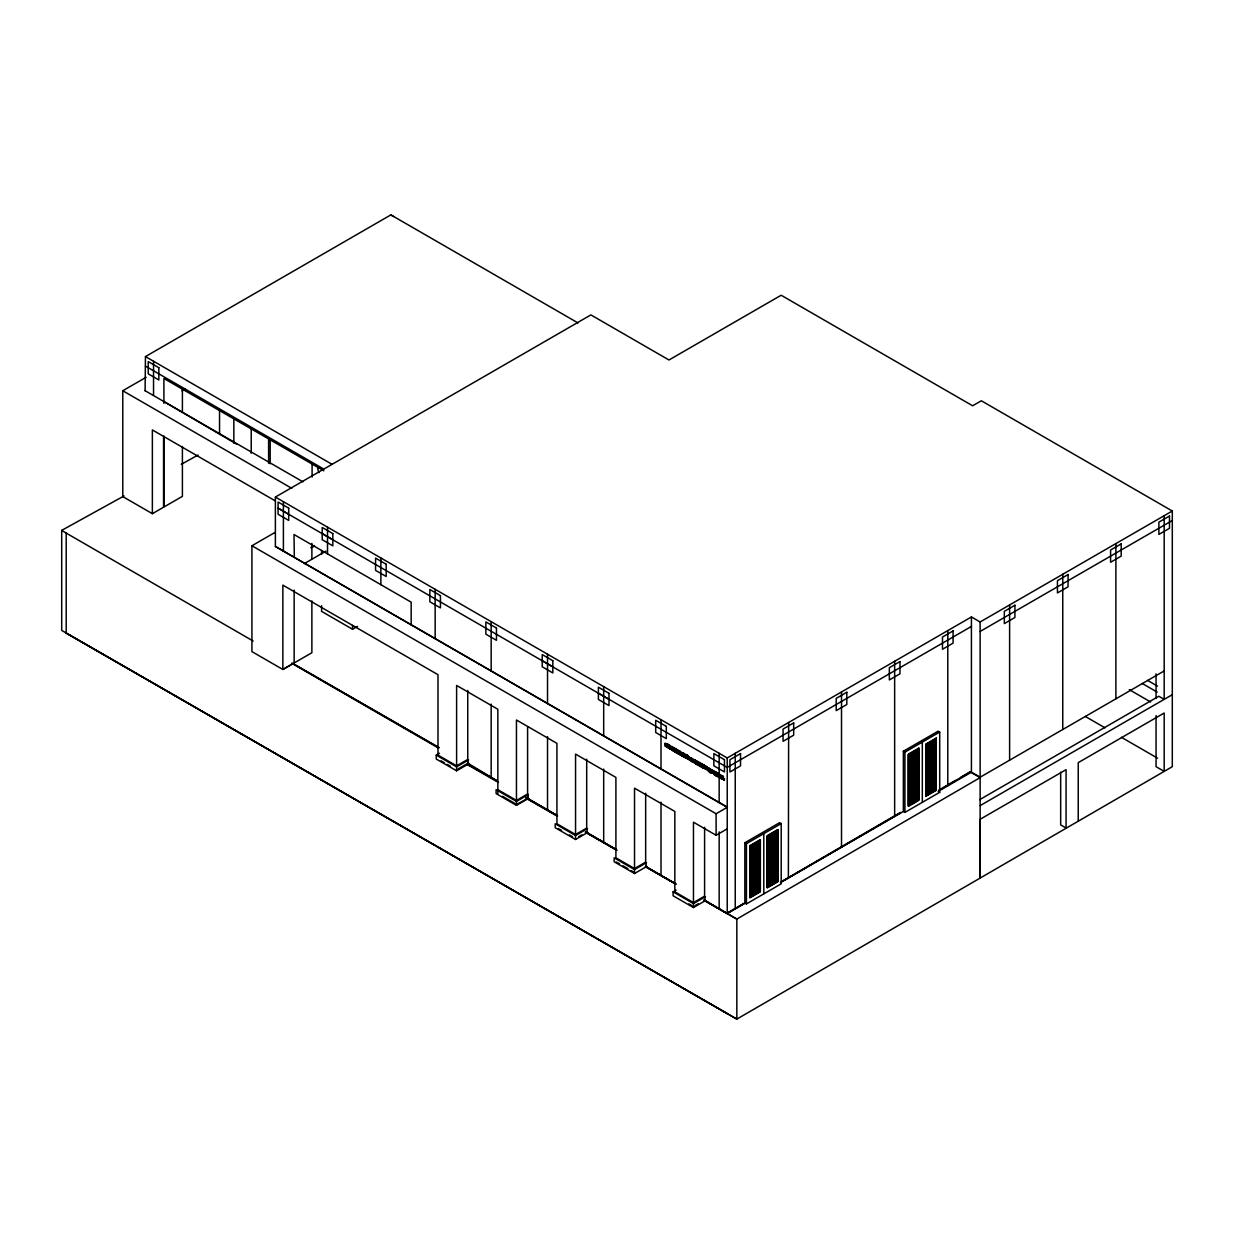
<?xml version="1.0" encoding="UTF-8"?>
<svg xmlns="http://www.w3.org/2000/svg" width="1234" height="1234" viewBox="0 0 1234 1234"><rect width="100%" height="100%" fill="white"/><g stroke="black" fill="none" stroke-linecap="round" stroke-linejoin="round"><path stroke-width="1.5" d="M321.596 605.678L321.596 611.385L352.538 629.247L357.49 626.394M321.596 554.282L321.596 550.472M683.59 755.763L684.022 757.136L682.711 756.38L682.711 753.511L685.178 757.198L688.402 759.064L687.353 755.517M702.377 764.957L702.254 764.108L704.537 765.435C704.367 772.53 706.511 767.44 707.884 767.872M669.8 746.539L670.664 745.876C667.409 743.593 672.237 754.452 668.01 745.506L668.921 744.873L670.185 747.418L666.715 743.763M689.806 757.491L689.744 759.897M705.185 766.946L706.079 766.329L704.768 765.558L706.079 766.407L706.419 769.291M788.649 722.476L788.372 877.883M686.382 757.383L683.898 754.113M686.474 756.103L687.508 755.594M694.619 762.149C694.248 762.967 697.349 765.481 695.513 760.298M697.195 763.63L696.315 764.232L698.521 765.496L699.154 764.324L697.303 764.509L699.154 764.324M703.087 767.039L702.208 767.625L704.059 768.103L702.717 767.255M715.813 773.055L716.707 772.453L713.854 770.803C711.216 773.409 717.509 778.669 717.926 774.088L718.311 775.322L717.124 776.248L713.854 773.749M720.594 775.199L719.098 774.443L720.98 774.998L721.366 778.7L717.756 776.525L721.89 778.392M682.711 753.511L683.235 753.126C687.708 753.773 683.096 757.753 686.027 757.599M709.751 771.913L708.193 768.15M709.858 769.476L708.717 767.841M672.885 749.902L673.702 749.424L672.885 750.519A3.579 2.067 60 0 1 672.114 750.303L670.509 748.575L670.787 746.94A1.913 1.095 60 0 1 671.512 746.925L672.885 748.729L673.903 747.819M692.367 761.147L693.184 760.591L691.95 759.866L691.364 761.27L690.423 759.141M696.007 764.047C695.914 763.167 693.523 762.89 694.341 759.62M721.366 778.7C723.17 777.25 718.003 778.978 720.347 775.245M723.942 780.181C725.407 778.222 720.749 780.69 722.276 775.754C724.713 776.988 720.255 775.06 721.751 778.839M667.872 747.295L668.921 747.742L667.609 744.117C661.023 741.804 667.671 749.115 667.795 746.231M675.661 751.383C674.52 744.457 675.954 753.727 674.628 751.629M689.143 758.972C688.68 753.326 691.086 761.054 687.878 756.411C684.716 750.488 686.011 760.653 687.878 758.247M667.162 747.403L667.208 746.493M679.78 754.684C681.986 752.324 677.204 755.887 678.098 753.033L680.304 754.39M681.893 755.131L681.662 753.496L682.88 755.871L680.15 754.899L682.356 756.164L681.214 755.316L680.875 751.861M698.521 765.496L698.567 764.586M712.003 773.286C713.699 770.571 710.969 775.461 708.948 771.528C709.751 770.031 705.601 764.016 706.064 769.6C704.259 767.054 705.555 765.604 703.365 765.527M666.992 744.426L667.609 744.981M677.096 749.67L676.942 751.922L677.096 749.578L680.242 751.398L678.561 752.401L680.35 753.48M676.571 749.963L679.332 752.2M697.287 763.214C700.218 763.306 693.539 759.172 698.968 762.211L698.968 763.09M711.308 771.99L711.925 770.309L709.797 769.075L712.45 770.001L711.386 770.664M700.634 763.738L701.899 764.864L700.48 763.815A1.882 1.08 60 0 0 699.786 763.399L699.585 763.491A1.882 1.08 60 0 0 699.477 764.031A1.851 1.064 60 0 0 699.524 764.448A1.882 1.08 60 0 0 699.647 764.895A1.62 0.941 60 0 0 699.986 765.527L700.48 766.052A2.499 1.435 60 0 0 701.159 766.453L700.249 765.095A3.008 1.728 60 0 1 700.187 763.969L701.005 763.522L701.899 764.864M701.73 765.203L702.902 764.648L703.457 768.273M690.408 758.463L690.793 757.877A1.913 1.095 60 0 1 691.518 757.877L692.891 759.681L690.886 758.447L690.562 759.851L692.104 761.255A3.579 2.067 60 0 0 692.891 761.471L693.184 760.668M724.481 778.855L723.186 778.87L723.448 776.417M717.756 776.525L716.954 775.307L717.124 776.248M672.777 747.727L673.409 748.421L671.851 746.94L672.268 750.164L671.08 748.606L671.62 747.172L672.885 748.729M692.891 761.471L692.367 761.764A3.579 2.067 60 0 1 691.58 761.548L689.991 759.82L690.269 758.185A1.913 1.095 60 0 1 690.994 758.17L692.289 759.928M717.401 774.397L717.787 775.631L717.926 774.088M718.157 773.224L716.183 775.615L718.188 773.255L719.623 777.081L717.664 773.548M699.246 763.538L699.154 763.645A1.882 1.08 60 0 0 698.968 764.54A1.851 1.064 60 0 0 699.061 764.972A1.882 1.08 60 0 0 699.231 765.419A1.62 0.941 60 0 0 699.462 765.82L699.956 766.36A2.499 1.435 60 0 0 700.634 766.761L701.853 766.144M699.771 763.229L699.663 763.352A1.882 1.08 60 0 1 700.172 763.09A2.036 1.172 60 0 1 700.526 763.09A1.882 1.08 60 0 1 701.082 763.46M294.139 662.982L294.139 590.114M666.792 744.904L666.19 744.056M294.309 662.828L282.864 669.476L251.921 651.614L251.921 545.767L275.136 532.348M745.567 902.517L727.227 913.175L744.842 903.01L746.416 903.92L781.199 883.837L781.199 823.587L779.626 822.677L744.842 842.76L744.842 903.01M780.551 882.171L900.558 812.388M938.873 790.115L955.548 780.412M960.546 777.513L970.541 771.697L980.12 777.219L1164.186 670.941M745.583 902.918L727.242 913.576L703.904 900.157M780.567 882.557L900.558 812.79M938.889 790.5L970.541 771.697M980.12 805.632L1172.3 694.68M145.103 390.7L145.458 356.58L390.87 214.886L578.036 322.953M163.567 436.759L163.567 507.22L152.368 513.683L122.783 496.592L122.783 390.746L146.136 377.265M182.03 390.931L185.301 389.049M727.227 807.329L275.383 546.446L275.383 497.055L590.885 314.901L668.982 359.989L781.153 295.235L972.639 405.785L981.339 400.772L1172.3 511.015L1172.3 766.684L736.837 1019.114L61.7 630.404L61.7 530.373L124.017 495.945M275.383 546.446L727.458 807.19L716.106 813.746L251.921 545.767M294.324 557.12L294 534.523L411.169 602.177L411.169 624.851M311.153 547.464L314.408 545.582M311.153 547.896L314.408 546.014M304.32 563.614L325.992 551.12M467.748 763.368L468.612 763.877L456.611 770.803L436.25 759.049L436.25 755.1L439.489 753.234M311.878 600.943L311.878 652.74L282.864 669.476L282.864 585.132L437.993 674.689L437.993 755.1L456.611 765.851L467.748 759.434L468.612 764.278M436.25 755.1L456.611 766.854L468.612 759.928M458.2 768.875L466.159 764.293M497.842 789.652L516.46 800.403L527.597 793.986L528.461 798.83M527.597 797.92L528.461 798.429L516.46 805.355L496.099 793.601L496.099 789.652L516.46 801.421L528.461 794.48M516.583 804.414L527.72 798.398M667.609 744.117L665.928 745.274L666.684 746.354M664.956 746.123L667.687 747.094M667.023 745.243L668.196 744.58M668.35 748.005L668.396 744.92M664.956 743.177L667.054 744.472L666.375 745.799M669.291 745.768L670.17 745.922L669.738 748.961M667.501 747.588L668.319 747.28M671.944 748.93C675.476 750.195 671.111 747.727 672.268 750.164M671.944 749.007L672.885 750.519M673.301 748.005L676.201 749.069L677.466 751.629M675.677 752.324L675.816 749.408L675.677 752.324L673.301 750.951L674.165 748.112M674.551 751.583L675.075 748.498M677.589 750.55L678.469 750.874M679.07 750.904L678.577 753.696L679.826 753.773M677.019 753.156L677.605 752.894C677.451 743.593 677.574 760.082 675.291 749.701M679.07 752.262L679.317 753.65M681.384 752.833L682.803 753.758L680.15 752.03L682.263 753.234M680.242 751.398L679.641 752.539L678.823 751.352M678.577 753.696L679.718 751.707M681.122 752.678L681.8 755.069M682.803 752.879C679.116 752.971 683.621 756.056 682.279 753.187M683.667 754.144L684.022 757.136M685.688 758L686.366 755.162M683.667 755.424L685.178 757.198M687.816 759.249L687.878 756.164M689.667 758.663L688.402 756.118L687.492 756.75L689.22 760.206M686.49 758.339L687.276 755.547M684.654 757.506L688.402 758.987M692.12 759.003L692.891 758.632M694.264 759.573L695.621 760.36L693.739 759.805L693.817 762.705M691.75 761.409L691.256 758.262L692.891 759.681M697.287 762.01L698.043 764.463L697.858 762.936M698.968 762.211L697.287 763.383L697.827 764.37L698.444 762.519M516.46 800.403L516.46 720.008L556.935 743.362L556.935 823.772L575.553 834.523L586.69 828.091L587.554 832.935M586.69 832.04L587.554 832.534L575.553 839.475L555.192 827.706L555.192 823.772L575.553 835.526L587.554 828.6M703.087 764.756L702.285 767.594M578.731 836.621L581.924 834.786M703.179 765.419L703.982 767.964M701.73 764.417L704.537 765.435M706.126 767.039L708.825 768.072L708.979 769.384M708.486 767.872C708.439 772.669 706.928 770.988 707.005 767.533M676.109 890.115L673.101 891.843L673.101 895.791L693.462 907.545L705.462 900.619L704.599 900.11L727.227 913.576L727.227 757.938L971.42 616.954L980.12 621.982L1172.3 511.015M708.948 771.528L712.527 772.993M711.293 770.864C710.244 771.003 712.018 773.409 712.573 772.083C709.488 775.153 711.324 765.126 711.54 772.253M711.031 769.954L711.864 771.127L712.45 770.001M710.784 772.299L711.571 771.08M714.579 774.69L715.103 771.605M971.42 626.44L727.227 767.425L598.397 693.215M716.183 775.692L718.311 775.322M719.283 777.405L719.808 774.335M724.559 778.901L723.54 779.703L723.186 778.87M980.12 631.453L1172.3 520.501M646.523 866.993L645.66 862.15L634.523 868.566L615.905 857.815L615.905 777.405L575.553 754.113L575.553 834.523M646.523 862.643L634.523 869.569L614.162 857.815L614.162 861.764L634.523 873.518L646.523 866.592L645.66 866.083M705.462 901.021L704.599 896.177L693.462 902.594L693.462 822.199L716.106 835.264L727.227 828.832M903.365 811.494L903.365 751.244L938.149 731.16L939.706 732.055L939.706 792.305L904.923 812.388L903.365 811.494L781.091 882.079M744.842 842.76L746.416 843.67L781.199 823.587M903.365 751.244L904.923 752.138L939.706 732.055M749.886 846.077L760.329 840.046M767.286 836.035L777.713 830.004M908.409 754.56L918.836 748.529M925.793 744.518L936.236 738.487M749.886 846.478L760.329 840.447M767.286 836.436L777.713 830.405M908.409 754.961L918.836 748.93M925.793 744.92L936.236 738.888M749.886 846.879L760.329 840.848M767.286 836.837L777.713 830.806M908.409 755.362L918.836 749.331M925.793 745.321L936.236 739.289M749.886 847.28L760.329 841.249M767.286 837.238L777.713 831.207M908.409 755.763L918.836 749.732M925.793 745.722L936.236 739.69M749.886 847.681L760.329 841.65M767.286 837.639L777.713 831.608M908.409 756.164L918.836 750.133M925.793 746.123L936.236 740.091M749.886 848.082L760.329 842.051M767.286 838.04L777.713 832.009M908.409 756.565L918.836 750.534M925.793 746.524L936.236 740.493M749.886 848.483L760.329 842.467M767.286 838.441L777.713 832.426M908.409 756.966L918.836 750.935M925.793 746.925L936.236 740.894M749.886 848.884L760.329 842.868M767.286 838.842L777.713 832.827M908.409 757.367L918.836 751.336M925.793 747.326L936.236 741.295M749.886 849.285L760.329 843.269M767.286 839.243L777.713 833.228M908.409 757.769L918.836 751.737M925.793 747.727L936.236 741.696M749.886 849.686L760.329 843.67M767.286 839.644L777.713 833.629M908.409 758.17L918.836 752.138M925.793 748.128L936.236 742.097M749.886 850.087L760.329 844.071M767.286 840.046L777.713 834.03M908.409 758.571L918.836 752.539M925.793 748.529L936.236 742.498M749.886 850.488L760.329 844.472M767.286 840.447L777.713 834.431M908.409 758.972L918.836 752.956M925.793 748.93L936.236 742.914M749.886 850.889L760.329 844.874M767.286 840.848L777.713 834.832M908.409 759.373L918.836 753.357M925.793 749.331L936.236 743.315M749.886 851.29L760.329 845.275M767.286 841.249L777.713 835.233M908.409 759.774L918.836 753.758M925.793 749.732L936.236 743.716M749.886 851.691L760.329 845.676M767.286 841.65L777.713 835.634M908.409 760.175L918.836 754.159M925.793 750.133L936.236 744.117M749.886 852.092L760.329 846.077M767.286 842.051L777.713 836.035M908.409 760.576L918.836 754.56M925.793 750.534L936.236 744.518M749.886 852.493L760.329 846.478M767.286 842.467L777.713 836.436M908.409 760.977L918.836 754.961M925.793 750.935L936.236 744.92M749.886 852.91L760.329 846.879M767.286 842.868L777.713 836.837M908.409 761.378L918.836 755.362M925.793 751.336L936.236 745.321M749.886 853.311L760.329 847.28M767.286 843.269L777.713 837.238M908.409 761.779L918.836 755.763M925.793 751.737L936.236 745.722M749.886 853.65L760.329 847.635M767.286 843.655L777.713 837.639M908.409 762.134L918.836 756.118M925.793 752.138L936.236 746.123M749.886 854.051L760.329 848.036M767.286 844.056L777.713 838.04M908.409 762.535L918.836 756.519M925.793 752.539L936.236 746.524M749.886 854.452L760.329 848.437M767.286 844.457L777.713 838.441M908.409 762.936L918.836 756.92M925.793 752.941L936.236 746.925M749.886 854.854L760.329 848.838M767.286 844.858L777.713 838.842M908.409 763.337L918.836 757.321M925.793 753.342L936.236 747.326M749.886 855.255L760.329 849.239M767.286 845.259L777.713 839.243M908.409 763.738L918.836 757.722M925.793 753.743L936.236 747.727M749.886 855.671L760.329 849.64M767.286 845.66L777.713 839.644M908.409 764.139L918.836 758.123M925.793 754.144L936.236 748.128M749.886 856.072L760.329 850.041M767.286 846.077L777.713 840.046M908.409 764.54L918.836 758.524M925.793 754.545L936.236 748.529M749.886 856.473L760.329 850.442M767.286 846.478L777.713 840.447M908.409 764.941L918.836 758.925M925.793 754.946L936.236 748.93M749.886 856.874L760.329 850.843M767.286 846.879L777.713 840.848M908.409 765.342L918.836 759.326M925.793 755.347L936.236 749.331M749.886 857.275L760.329 851.244M767.286 847.28L777.713 841.249M908.409 765.743L918.836 759.728M925.793 755.748L936.236 749.732M749.886 857.676L760.329 851.645M767.286 847.681L777.713 841.65M908.409 766.16L918.836 760.129M925.793 756.164L936.236 750.133M749.886 858.077L760.329 852.046M767.286 848.082L777.713 842.051M908.409 766.561L918.836 760.53M925.793 756.565L936.236 750.534M749.886 858.478L760.329 852.447M767.286 848.483L777.713 842.452M908.409 766.962L918.836 760.931M925.793 756.966L936.236 750.935M749.886 858.879L760.329 852.848M908.409 767.363L918.836 761.332M767.286 848.884L777.713 842.853M925.793 757.367L936.236 751.336M749.886 859.28L760.329 853.249M767.286 849.285L777.713 843.254M908.409 767.764L918.836 761.733M925.793 757.769L936.236 751.737M749.886 859.682L760.329 853.65M767.286 849.686L777.713 843.655M908.409 768.165L918.836 762.134M925.793 758.17L936.236 752.138M749.886 860.083L760.329 854.051M908.409 768.566L918.836 762.535M767.286 850.087L777.713 844.056M925.793 758.571L936.236 752.539M749.886 860.453L760.329 854.437M767.286 850.534L777.713 844.503M908.409 768.936L918.836 762.921M925.793 759.018L936.236 752.987M749.886 860.854L760.329 854.838M767.286 850.936L777.713 844.904M908.409 769.337L918.836 763.322M925.793 759.419L936.236 753.388M749.886 861.255L760.329 855.239M908.409 769.738L918.836 763.723M767.286 851.337L777.713 845.305M925.793 759.82L936.236 753.789M749.886 861.656L760.329 855.64M767.286 851.738L777.713 845.706M908.409 770.139L918.836 764.124M925.793 760.221L936.236 754.19M749.886 862.057L760.329 856.041M908.409 770.54L918.836 764.525M749.886 862.473L760.329 856.442M767.286 852.139L777.713 846.108M908.409 770.942L918.836 764.926M925.793 760.622L936.236 754.591M767.286 852.54L777.713 846.509M925.793 761.023L936.236 754.992M749.886 862.875L760.329 856.843M767.286 852.941L777.713 846.925M908.409 771.343L918.836 765.327M925.793 761.424L936.236 755.393M749.886 863.276L760.329 857.244M908.409 771.744L918.836 765.728M767.286 853.342L777.713 847.326M925.793 761.825L936.236 755.794M749.886 863.677L760.329 857.645M767.286 853.743L777.713 847.727M908.409 772.145L918.836 766.129M925.793 762.226L936.236 756.195M749.886 864.078L760.329 858.046M767.286 854.144L777.713 848.128M908.409 772.546L918.836 766.53M925.793 762.627L936.236 756.596M749.886 864.479L760.329 858.448M908.409 772.962L918.836 766.931M767.286 854.545L777.713 848.529M925.793 763.028L936.236 756.997M749.886 864.88L760.329 858.849M767.286 854.946L777.713 848.93M908.409 773.363L918.836 767.332M925.793 763.43L936.236 757.414M749.886 865.281L760.329 859.25M767.286 855.347L777.713 849.331M908.409 773.764L918.836 767.733M925.793 763.831L936.236 757.815M749.886 865.682L760.329 859.651M908.409 774.165L918.836 768.134M767.286 855.748L777.713 849.732M925.793 764.232L936.236 758.216M749.886 866.083L760.329 860.052M767.286 856.149L777.713 850.133M908.409 774.566L918.836 768.535M925.793 764.633L936.236 758.617M749.886 866.484L760.329 860.453M767.286 856.55L777.713 850.534M908.409 774.967L918.836 768.936M925.793 765.034L936.236 759.018M749.886 866.885L760.329 860.854M908.409 775.368L918.836 769.337M767.286 856.967L777.713 850.936M925.793 765.435L936.236 759.419M749.886 867.24L760.329 861.209M767.286 857.337L777.713 851.306M908.409 775.723L918.836 769.692M925.793 765.82L936.236 759.789M749.886 867.641L760.329 861.61M767.286 857.738L777.713 851.707M908.409 776.124L918.836 770.093M925.793 766.221L936.236 760.19M749.886 868.042L760.329 862.011M908.409 776.525L918.836 770.494M767.286 858.139L777.713 852.108M925.793 766.622L936.236 760.591M749.886 868.443L760.329 862.412M767.286 858.54L777.713 852.509M908.409 776.926L918.836 770.895M925.793 767.024L936.236 760.992M749.886 868.844L760.329 862.813M767.286 858.941L777.713 852.925M908.409 777.327L918.836 771.296M925.793 767.425L936.236 761.393M749.886 869.245L760.329 863.214M908.409 777.728L918.836 771.697M767.286 859.342L777.713 853.326M925.793 767.826L936.236 761.794M749.886 869.646L760.329 863.615M767.286 859.743L777.713 853.727M908.409 778.13L918.836 772.098M925.793 768.227L936.236 762.196M749.886 870.047L760.329 864.016M767.286 860.144L777.713 854.129M908.409 778.531L918.836 772.499M925.793 768.628L936.236 762.597M749.886 870.448L760.329 864.432M908.409 778.932L918.836 772.9M767.286 860.545L777.713 854.53M925.793 769.029L936.236 762.998M673.101 891.843L693.462 903.612L705.462 896.671M749.886 870.849L760.329 864.833M767.286 860.946L777.713 854.931M908.409 779.333L918.836 773.302M925.793 769.43L936.236 763.414M749.886 871.25L760.329 865.235M908.409 779.734L918.836 773.703M749.886 871.651L760.329 865.636M767.286 861.347L777.713 855.332M908.409 780.135L918.836 774.104M925.793 769.831L936.236 763.815M767.286 861.748L777.713 855.733M925.793 770.232L936.236 764.216M749.886 872.052L760.329 866.037M767.286 862.15L777.713 856.134M908.409 780.536L918.836 774.505M925.793 770.633L936.236 764.617M749.886 872.453L760.329 866.438M908.409 780.937L918.836 774.921M749.886 872.854L760.329 866.839M767.286 862.551L777.713 856.535M908.409 781.338L918.836 775.322M925.793 771.034L936.236 765.018M767.286 862.967L777.713 856.936M925.793 771.435L936.236 765.419M749.886 873.256L760.329 867.24M767.286 863.368L777.713 857.337M908.409 781.739L918.836 775.723M925.793 771.836L936.236 765.82M749.886 873.657L760.329 867.641M908.409 782.14L918.836 776.124M695.066 905.617L698.243 903.782M767.286 863.769L777.713 857.738M925.793 772.237L936.236 766.221M749.886 874.073L760.329 868.042M767.286 864.201L777.713 858.17M908.409 782.557L918.836 776.525M925.793 772.669L936.236 766.653M749.886 874.474L760.329 868.443M767.286 864.602L777.713 858.571M908.409 782.958L918.836 776.926M925.793 773.07L936.236 767.054M749.886 874.875L760.329 868.844M908.409 783.359L918.836 777.327M767.286 865.003L777.713 858.972M925.793 773.487L936.236 767.455M749.886 875.276L760.329 869.245M767.286 865.404L777.713 859.373M908.409 783.76L918.836 777.728M925.793 773.888L936.236 767.856M749.886 875.677L760.329 869.646M908.409 784.161L918.836 778.13M749.886 876.078L760.329 870.047M767.286 865.805L777.713 859.774M908.409 784.562L918.836 778.531M925.793 774.289L936.236 768.258M767.286 866.206L777.713 860.175M925.793 774.69L936.236 768.659M749.886 876.479L760.329 870.448M767.286 866.607L777.713 860.576M908.409 784.963L918.836 778.932M925.793 775.091L936.236 769.06M749.886 876.88L760.329 870.849M908.409 785.364L918.836 779.333M749.886 877.281L760.329 871.25M767.286 867.008L777.713 860.977M908.409 785.765L918.836 779.734M925.793 775.492L936.236 769.461M767.286 867.409L777.713 861.378M925.793 775.893L936.236 769.862M749.886 877.683L760.329 871.651M767.286 867.811L777.713 861.779M908.409 786.166L918.836 780.135M925.793 776.294L936.236 770.263M749.886 878.084L760.329 872.068M908.409 786.567L918.836 780.536M749.886 878.485L760.329 872.469M767.286 868.212L777.713 862.18M908.409 786.968L918.836 780.937M925.793 776.695L936.236 770.664M767.286 868.613L777.713 862.581M925.793 777.096L936.236 771.065M749.886 878.886L760.329 872.87M767.286 869.014L777.713 862.998M908.409 787.369L918.836 781.338M925.793 777.497L936.236 771.466M749.886 879.287L760.329 873.271M908.409 787.77L918.836 781.739M767.286 869.415L777.713 863.399M925.793 777.898L936.236 771.867M749.886 879.688L760.329 873.672M767.286 869.816L777.713 863.8M908.409 788.171L918.836 782.14M925.793 778.299L936.236 772.268M749.886 880.089L760.329 874.073M767.286 870.217L777.713 864.201M908.409 788.572L918.836 782.557M925.793 778.7L936.236 772.669M749.886 880.49L760.329 874.474M908.409 788.973L918.836 782.958M749.886 880.86L760.329 874.844M767.286 870.618L777.713 864.602M908.409 789.344L918.836 783.312M925.793 779.101L936.236 773.07M767.286 870.973L777.713 864.941M925.793 779.456L936.236 773.425M749.886 881.261L760.329 875.245M767.286 871.374L777.713 865.342M908.409 789.745L918.836 783.713M925.793 779.857L936.236 773.826M749.886 881.662L760.329 875.646M908.409 790.146L918.836 784.114M767.286 871.775L777.713 865.744M925.793 780.258L936.236 774.227M749.886 882.063L760.329 876.047M767.286 872.176L777.713 866.145M908.409 790.547L918.836 784.515M925.793 780.659L936.236 774.628M749.886 882.464L760.329 876.449M767.286 872.577L777.713 866.546M908.409 790.948L918.836 784.917M925.793 781.06L936.236 775.029M749.886 882.865L760.329 876.85M908.409 791.349L918.836 785.333M767.286 872.978L777.713 866.962M925.793 781.461L936.236 775.43M749.886 883.266L760.329 877.251M767.286 873.379L777.713 867.363M908.409 791.75L918.836 785.734M925.793 781.862L936.236 775.831M749.886 883.667L760.329 877.652M767.286 873.78L777.713 867.764M908.409 792.151L918.836 786.135M925.793 782.263L936.236 776.232M749.886 884.068L760.329 878.053M908.409 792.552L918.836 786.536M767.286 874.181L777.713 868.165M925.793 782.664L936.236 776.633M749.886 884.469L760.329 878.454M767.286 874.582L777.713 868.566M908.409 792.953L918.836 786.937M925.793 783.066L936.236 777.034M749.886 884.871L760.329 878.855M767.286 874.983L777.713 868.967M908.409 793.354L918.836 787.338M925.793 783.467L936.236 777.451M749.886 885.287L760.329 879.256M908.409 793.755L918.836 787.739M767.286 875.384L777.713 869.368M925.793 783.868L936.236 777.852M749.886 885.688L760.329 879.657M767.286 875.785L777.713 869.769M908.409 794.156L918.836 788.14M925.793 784.269L936.236 778.253M749.886 886.089L760.329 880.058M908.409 794.557L918.836 788.541M749.886 886.49L760.329 880.459M767.286 876.186L777.713 870.171M908.409 794.958L918.836 788.942M925.793 784.67L936.236 778.654M767.286 876.587L777.713 870.572M925.793 785.071L936.236 779.055M749.886 886.891L760.329 880.86M767.286 877.004L777.713 870.973M908.409 795.359L918.836 789.344M925.793 785.472L936.236 779.456M749.886 887.292L760.329 881.261M908.409 795.776L918.836 789.745M749.886 887.647L760.329 881.631M767.286 877.405L777.713 871.374M908.409 796.131L918.836 790.099M925.793 785.873L936.236 779.857M767.286 877.852L777.713 871.836M925.793 786.336L936.236 780.304M749.886 888.048L760.329 882.032M767.286 878.253L777.713 872.237M908.409 796.532L918.836 790.5M925.793 786.737L936.236 780.706M749.886 888.449L760.329 882.433M908.409 796.933L918.836 790.917M749.886 888.85L760.329 882.834M767.286 878.654L777.713 872.639M908.409 797.334L918.836 791.318M925.793 787.138L936.236 781.107M767.286 879.055L777.713 873.04M925.793 787.539L936.236 781.508M749.886 889.251L760.329 883.236M908.409 797.735L918.836 791.719M749.886 889.652L760.329 883.637M767.286 879.456L777.713 873.441M908.409 798.136L918.836 792.12M925.793 787.94L936.236 781.924M749.886 890.053L760.329 884.038M767.286 879.857L777.713 873.842M908.409 798.537L918.836 792.521M925.793 788.341L936.236 782.325M767.286 880.258L777.713 874.243M925.793 788.742L936.236 782.726M749.886 890.47L760.329 884.439M908.409 798.938L918.836 792.922M749.886 890.871L760.329 884.84M767.286 880.66L777.713 874.644M908.409 799.339L918.836 793.323M925.793 789.143L936.236 783.127M749.886 891.272L760.329 885.241M767.286 881.061L777.713 875.045M908.409 799.74L918.836 793.724M925.793 789.544L936.236 783.528M767.286 881.462L777.713 875.446M925.793 789.945L936.236 783.929M749.886 891.673L760.329 885.642M908.409 800.141L918.836 794.125M749.886 892.074L760.329 886.043M767.286 881.878L777.713 875.847M908.409 800.542L918.836 794.526M925.793 790.346L936.236 784.33M767.286 882.279L777.713 876.248M925.793 790.747L936.236 784.731M749.886 892.475L760.329 886.444M767.286 882.68L777.713 876.649M908.409 800.959L918.836 794.927M925.793 791.148L936.236 785.132M749.886 892.876L760.329 886.845M908.409 801.36L918.836 795.328M749.886 893.277L760.329 887.246M767.286 883.081L777.713 877.05M908.409 801.761L918.836 795.729M925.793 791.549L936.236 785.534M767.286 883.482L777.713 877.451M925.793 791.966L936.236 785.935M749.886 893.678L760.329 887.647M767.286 883.883L777.713 877.852M908.409 802.162L918.836 796.131M925.793 792.367L936.236 786.336M749.886 894.079L760.329 888.048M908.409 802.563L918.836 796.532M749.886 894.48L760.329 888.449M767.286 884.284L777.713 878.253M908.409 802.964L918.836 796.933M925.793 792.768L936.236 786.737M767.286 884.685L777.713 878.654M925.793 793.169L936.236 787.138M749.886 894.881L760.329 888.85M908.409 803.365L918.836 797.334M749.886 895.282L760.329 889.251M767.286 885.086L777.713 879.055M908.409 803.766L918.836 797.735M925.793 793.57L936.236 787.539M749.886 895.683L760.329 889.652M767.286 885.488L777.713 879.456M908.409 804.167L918.836 798.136M925.793 793.971L936.236 787.94M767.286 885.889L777.713 879.857M925.793 794.372L936.236 788.341M749.886 896.085L760.329 890.053M908.409 804.568L918.836 798.537M749.886 896.486L760.329 890.47M767.286 886.29L777.713 880.258M908.409 804.969L918.836 798.938M925.793 794.773L936.236 788.742M749.886 896.887L760.329 890.871M767.286 886.691L777.713 880.66M908.409 805.37L918.836 799.339M925.793 795.174L936.236 789.143M767.286 887.092L777.713 881.061M925.793 795.575L936.236 789.544M749.886 897.396L760.329 891.364M908.409 805.864L918.836 799.848M767.286 887.554L777.713 881.539M925.793 796.038L936.236 790.007M939.753 790.485L971.42 772.206L971.42 616.954M979.703 799.647L1158.788 696.254L1164.186 699.354L1164.186 515.704M181.275 464.308L198.103 455.007M706.866 769.399L705.555 768.921M715.026 774.937L714.933 772.114M680.335 754.915L680.505 752.416L679.332 751.059M714.579 771.913L714.332 774.412M709.982 772.021L709.843 769.06M722.923 776.726L722.661 779.163M718.45 776.309L717.478 774.998M719.808 777.096L719.962 774.551M700.48 763.815L699.663 764.262A3.008 1.728 60 0 0 699.724 765.404L701.328 766.7M674.551 748.807L674.288 751.29M673.378 750.904L673.826 747.696L676.201 749.069M677.667 753.388L677.774 750.673M716.615 772.484L716.615 775.276M696.392 764.201L696.5 761.486M684.299 755.193L684.392 753.959M970.541 772.098L980.151 777.605L736.837 919.083L736.837 1019.114L66.204 633.119L66.204 533.103L61.7 530.373M466.73 764.262L498.459 782.449M526.841 798.722L556.904 815.952M585.286 832.225L617.015 850.411M645.413 866.684L675.461 883.914M703.858 900.188L736.837 919.083L704.614 900.542M66.204 533.103L253.109 641.001M467.331 763.969L497.41 781.292M525.823 797.627L557.567 815.905M585.965 832.256L616.044 849.563M646.122 866.885L676.201 884.192M393.646 216.552L390.731 214.978M1147.558 680.381L1157.523 686.15M1142.221 683.466L1157.184 692.104M1129.264 689.636L1150.628 701.976M1085.303 716.46L1105.016 727.844M1121.444 737.33L1157.6 758.2M938.149 791.41L939.706 792.305M145.458 356.58L332.116 464.354M145.458 366.112L323.802 469.09M323.817 470.802L163.906 378.483L163.906 403.425M144.933 390.607L302.901 481.8M236.604 444.132L163.567 401.358M122.783 390.746L291.764 488.309M275.383 497.055L727.227 757.969M275.136 500.803L152.368 429.926L152.368 513.683M288.71 514.285L278.097 508.161L608.994 699.339M322.213 533.597L332.825 539.721M542.22 660.684L552.832 666.807M668.026 744.349L668.921 744.873M673.409 747.388L672.036 746.616A1.913 1.095 60 0 0 671.311 746.632L671.034 748.267L672.623 750.01A3.579 2.067 60 0 0 673.409 750.21M686.027 754.745L688.402 756.118M669.291 745.691L670.139 746.169M701.298 764.093L701.298 765.111M716.183 772.839L713.329 771.188M682.741 753.712L681.908 752.539M702.254 764.91L702.254 764.108M704.475 766.191L704.043 765.327M712.388 770.834L711.555 769.646M703.951 766.484L704.012 765.728M665.928 745.105L666.545 746.308M667.054 746.015L666.73 745.182M679.625 753.264L679.348 752.478M698.351 764.077L697.812 763.075M691.426 760.175L692.66 760.962M668.026 747.295L668.921 747.819M670.324 748.683L668.535 745.197M673.826 750.642L676.201 752.015M694.264 762.365L696.531 763.753M696.84 763.846L699.046 765.203M722.198 778.561L724.451 779.873M497.317 780.844L467.748 763.198M557.352 815.504L527.597 798.321L527.597 726.98M586.69 832.441L616.537 849.671M645.66 866.484L675.461 883.698M467.27 763.954L497.271 781.215M525.591 797.519L557.259 815.751M585.579 832.055L615.581 849.316M645.583 866.576L675.569 883.852M291.502 663.167L438.348 747.958M693.462 902.594L674.844 891.843L674.844 811.448L634.523 788.171L634.523 873.518M441.093 760.838L444.209 762.627M447.31 764.417L450.41 766.206M502.5 796.285L514.917 803.457M558.478 828.616L561.593 830.405M569.352 834.878L572.453 836.667M616.26 861.964L619.576 863.877M622.892 865.79L627.859 868.659M631.176 870.572L634.523 872.515M688.819 903.859L691.919 905.648M66.204 633.119L727.227 1013.608M698.074 761.872L698.891 763.044M697.549 762.165L698.382 763.352M683.235 753.218L684.022 757.059M706.511 766.653L706.881 768.504M715.458 771.805L716.09 775.569M675.677 749.377L676.942 751.922M692.259 760.267L692.367 761.764M697.303 764.509L697.179 761.44L696.315 761.285M665.944 746.416L666.453 743.608L666.453 744.812M1156.057 673.841L1156.057 698.459M1156.057 715.519L1156.057 766.684L1164.186 771.373L1164.186 713.021L1078.238 762.643L1078.238 820.996M1115.891 543.592L1115.891 698.83M1062.752 574.257L1062.752 729.51M1060.669 772.206L1060.669 824.914L1066.068 828.014L1066.068 769.661L980.151 819.268L980.151 877.621L980.12 621.982M1009.613 604.938L1009.613 760.19M947.789 630.605L947.789 785.842M922.322 742.097L922.322 802.347M904.923 752.138L904.923 812.388M894.65 661.285L894.65 816.522M841.511 691.95L841.511 847.203M763.8 833.629L763.8 893.879M746.416 843.67L746.416 903.92M735.233 753.311L735.233 908.563M719.16 753.28L719.16 802.671M719.16 831.87L719.16 908.918M716.106 813.746L716.106 835.264M707.39 767.085L707.036 768.52M704.599 827.258L704.599 896.177M693.462 903.612L693.462 907.545M661.008 719.7L661.008 769.091M661.008 802.162L661.008 875.353M645.66 793.231L645.66 862.15M603.688 686.613L603.688 736.004M603.688 769.06L603.688 842.267M586.69 759.172L586.69 828.091M575.553 835.526L575.553 839.475M547.526 654.19L547.526 703.581M547.526 736.636L547.526 809.828M516.46 801.421L516.46 805.355M497.842 793.601L497.842 709.257L456.611 685.441L456.611 765.851M491.163 621.643L491.163 671.034M491.163 704.09L491.163 777.281M467.748 690.5L467.748 759.434M456.611 766.854L456.611 770.803M435.155 589.312L435.155 638.703M380.874 557.969L380.874 584.685M352.538 625.422L352.538 629.247M327.519 527.165L327.519 553.881M312.094 463.737L312.094 477.003M311.878 543.392L311.878 558.724M283.404 501.775L283.404 551.151M270.184 439.443L270.184 463.814M268.611 438.641L268.611 463.274M251.227 428.599L251.227 453.233M233.828 418.557L233.828 443.191M219.544 409.457L219.544 434.337M182.401 388.911L182.401 411.94M182.401 446.461L182.401 496.346L163.906 507.02L163.906 436.034M153.54 361.253L153.54 395.173M318.943 472.622A10.582 6.108 60 0 1 317.678 467.655M699.231 763.553A1.882 1.08 60 0 1 699.493 763.414A2.036 1.172 60 0 1 699.832 763.368M740.539 753.604L729.926 759.728L729.926 771.99L740.539 765.867L740.539 753.604M793.678 722.923L783.066 729.063L783.066 741.31L793.678 735.186L793.678 722.923M846.817 692.259L836.205 698.382L836.205 710.63L846.817 704.506L846.817 692.259M899.956 661.578L889.344 667.702L889.344 679.949L899.956 673.826L899.956 661.578M953.095 630.898L942.483 637.022L942.483 649.269L953.095 643.145L953.095 630.898M714.825 772.715L715.735 773.224L714.825 772.715M714.825 772.9L715.735 773.425L714.825 772.9M1014.919 605.231L1004.322 611.354L1004.322 623.617L1014.919 617.494L1014.919 605.231M1068.058 574.566L1057.445 580.69L1057.445 592.937L1068.058 586.813L1068.058 574.566M1121.197 543.885L1110.585 550.009L1110.585 562.257L1121.197 556.133L1121.197 543.885M1169.493 516.043L1158.88 522.167L1158.88 534.415L1169.493 528.291L1169.493 516.043M760.329 839.644L749.886 845.676L749.886 897.889L760.329 891.858L760.329 839.644M777.713 829.603L767.286 835.634L767.286 887.848L777.713 881.816L777.713 829.603M918.836 748.128L908.409 754.159L908.409 806.373L918.836 800.342L918.836 748.128M936.236 738.086L925.793 744.117L925.793 796.331L936.236 790.3L936.236 738.086M438.965 747.634L292.52 663.352L438.949 747.65M158.847 367.717L148.234 361.593L148.234 373.84L158.847 379.964L158.847 367.717M386.18 564.246L375.568 558.123L375.568 570.37L386.18 576.494L386.18 564.246M288.71 508.161L278.097 502.022L278.097 514.285L288.71 520.409L288.71 508.161M332.825 533.597L322.213 527.473L322.213 539.721L332.825 545.86L332.825 533.597M440.461 595.636L429.848 589.513L429.848 601.76L440.461 607.899L440.461 595.636M496.469 628.029L485.857 621.905L485.857 634.153L496.469 640.292L496.469 628.029M552.832 660.699L542.22 654.575L542.22 666.792L552.832 672.946L552.832 660.699M724.466 759.697L713.854 753.573L713.854 765.82L724.466 771.944L724.466 759.697M608.994 693.323L598.397 687.199L598.397 699.462L608.994 705.586L608.994 693.323M666.314 726.394L655.701 720.27L655.701 732.518L666.314 738.642L666.314 726.394"/></g></svg>
